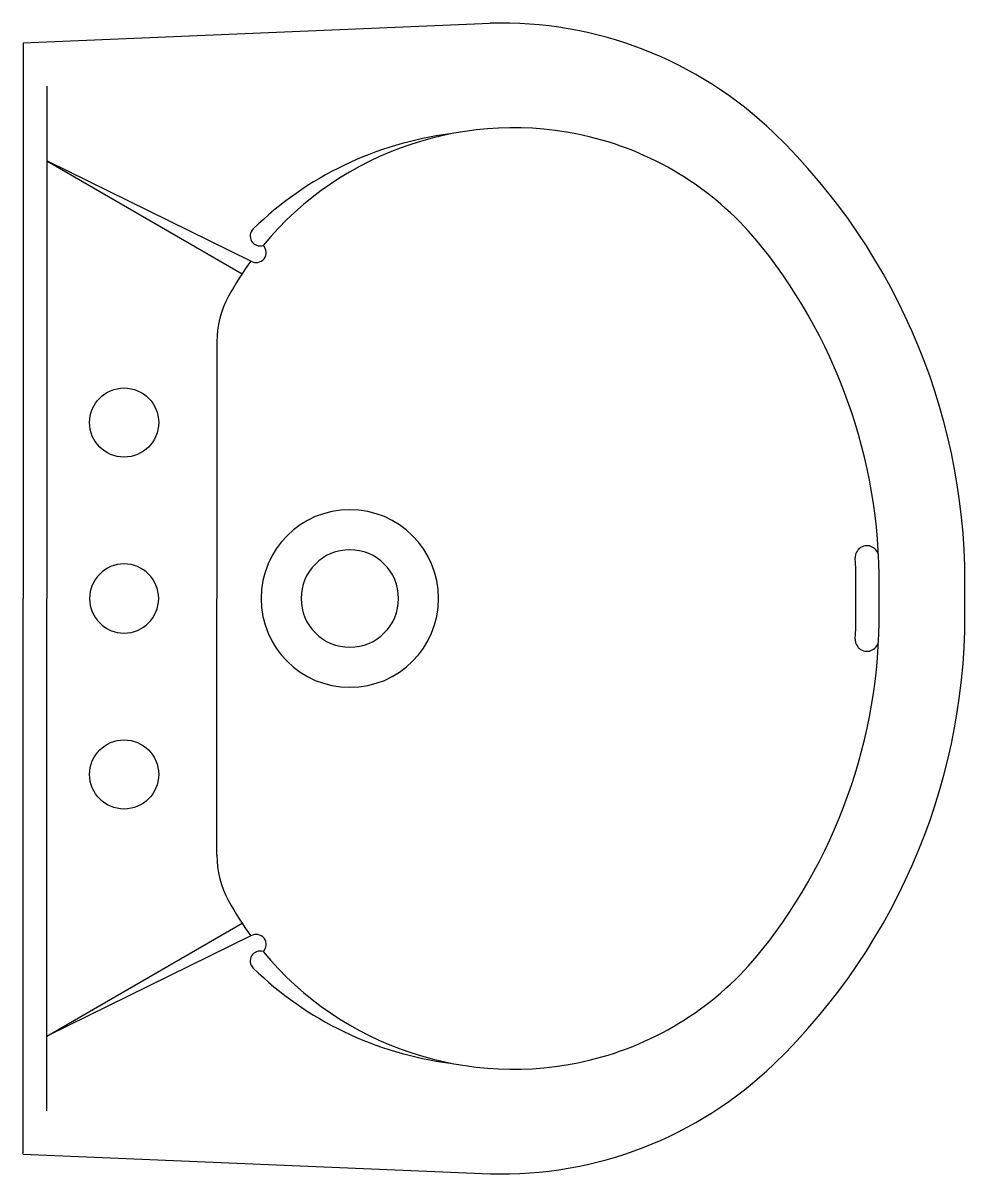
# Model space of a CAD drawing. Header units: millimetres. Extents: x -2942.303 to -2941.847, y 2973.486 to 2974.042.
import ezdxf

# ---------------------------------------------------------------- set-up
doc = ezdxf.new("R2010")
doc.units = ezdxf.units.MM
doc.header["$LTSCALE"] = 10
doc.layers.add('banheiro_louças', color=2, linetype='Continuous')

msp = doc.modelspace()

# ---------------------------------------------------------------- linework, layer by layer
at = {"layer": 'banheiro_louças'}
for p, q in [((-2942.302596923005, 2974.031962216245), (-2942.076866767005, 2974.041463418246)), ((-2942.302596923005, 2974.031962216245), (-2942.302596923005, 2973.763527736245)), ((-2942.291129076005, 2974.010967626245), (-2942.291129076005, 2973.763527736245)), ((-2942.208913034005, 2973.887445630246), (-2942.208913034005, 2973.763527736245)), ((-2942.302596923005, 2973.495093255246), (-2942.302596923005, 2973.763527736245)), ((-2942.291129076005, 2973.516087845245), (-2942.291129076005, 2973.763527736245)), ((-2942.208913034005, 2973.639609841245), (-2942.208913034005, 2973.763527736245)), ((-2942.302596923005, 2973.495093255246), (-2942.076866767005, 2973.485592054246))]:
    msp.add_line(p, q, dxfattribs=at)
at = {"layer": 'banheiro_louças', "color": 1}
for p, q in [((-2942.291129076005, 2973.974955008246), (-2942.196670581005, 2973.920450804246)), ((-2942.192447365005, 2973.926529530246), (-2942.291129076005, 2973.974955008246)), ((-2942.291129076005, 2973.552100463246), (-2942.196670581005, 2973.606604667246)), ((-2942.192447365005, 2973.600525942245), (-2942.291129076005, 2973.552100463246))]:
    msp.add_line(p, q, dxfattribs=at)
at = {"layer": 'banheiro_louças'}
for centre in [(-2942.253737251005, 2973.848527731246), (-2942.253737251005, 2973.678527740246)]:
    msp.add_circle(centre, 0.016703725, dxfattribs=at)
for centre, radius, start, end in [((-2942.071282550005, 2973.852002414246), 0.189543281, 46.00613799999599, 91.68826000000105), ((-2942.065646946005, 2973.833928079245), 0.157013932, 76.4741809999989, 140.3505469999984), ((-2942.064439849005, 2973.838946046246), 0.151852821, 38.6182269999975, 76.47417999999777), ((-2942.149455310005, 2973.771034795246), 0.302089874, 358.5760289999946, 46.00613799999599), ((-2942.149455310005, 2973.771034795246), 0.260662593, 358.3496580000013, 38.6182289999967), ((-2942.065646946005, 2973.833928079245), 0.157013932, 143.8596080000046, 151.186196000004), ((-2942.162939479005, 2973.887445630246), 0.045973555, 151.186196000004, 180), ((-2942.253737251005, 2973.763527736245), 0.016703725, 0, 180), ((-2942.253737251005, 2973.763527736245), 0.016703725, 180, 0), ((-2942.149455310005, 2973.756020676245), 0.260662593, 321.3817710000033, 1.650341999998729), ((-2942.149455310005, 2973.756020676245), 0.302089874, 313.9938620000041, 1.423971000005422), ((-2942.162939479005, 2973.639609841245), 0.045973555, 180, 208.813803999996), ((-2942.065646946005, 2973.693127392246), 0.157013932, 208.813803999996, 216.1403919999954), ((-2942.065646946005, 2973.693127392246), 0.157013932, 219.6494530000016, 283.5258190000011), ((-2942.064439849005, 2973.688109426245), 0.151852821, 283.5258200000022, 321.3817730000025), ((-2942.071282550005, 2973.675053057245), 0.189543281, 268.311739999999, 313.9938620000041)]:
    msp.add_arc(centre, radius, start, end, dxfattribs=at)
at = {"layer": 'banheiro_louças', "color": 1}
for centre, radius, start, end in [((-2942.075412106004, 2973.823143283246), 0.16610648, 97.17412999999854, 134.2856029999966), ((-2942.188062580005, 2973.938638558246), 0.004770532, 134.2855929999988, 288.5891539999971), ((-2942.189946841005, 2973.930675217246), 0.004841419999999999, 238.903193000002, 45.30696199999664), ((-2942.144652220005, 2973.763527736245), 0.04290865200000001, 0, 180), ((-2942.144652220005, 2973.763527736245), 0.023548677, 0, 180), ((-2941.894735894005, 2973.783372987245), 0.005644531, 2.773146000001807, 182.7731540000019), ((-2942.149455310005, 2973.771034795246), 0.249373531, 358.2749259999989, 2.773146000001807), ((-2942.144652220005, 2973.763527736245), 0.04290865200000001, 180, 0), ((-2942.144652220005, 2973.763527736245), 0.023548677, 180, 0), ((-2942.149455310005, 2973.756020676245), 0.249373531, 357.2268539999982, 1.725074000001187), ((-2941.894735894005, 2973.743682484245), 0.005644531, 177.2268459999981, 357.2268539999982), ((-2942.189946841005, 2973.596380254246), 0.004841419999999999, 314.6930380000034, 121.096806999998), ((-2942.188062580005, 2973.588416914245), 0.004770532, 71.41084600000285, 225.7144070000012), ((-2942.075412106004, 2973.703912189246), 0.16610648, 225.7143970000033, 262.8258700000015)]:
    msp.add_arc(centre, radius, start, end, dxfattribs=at)

doc.saveas('drawing.dxf')
